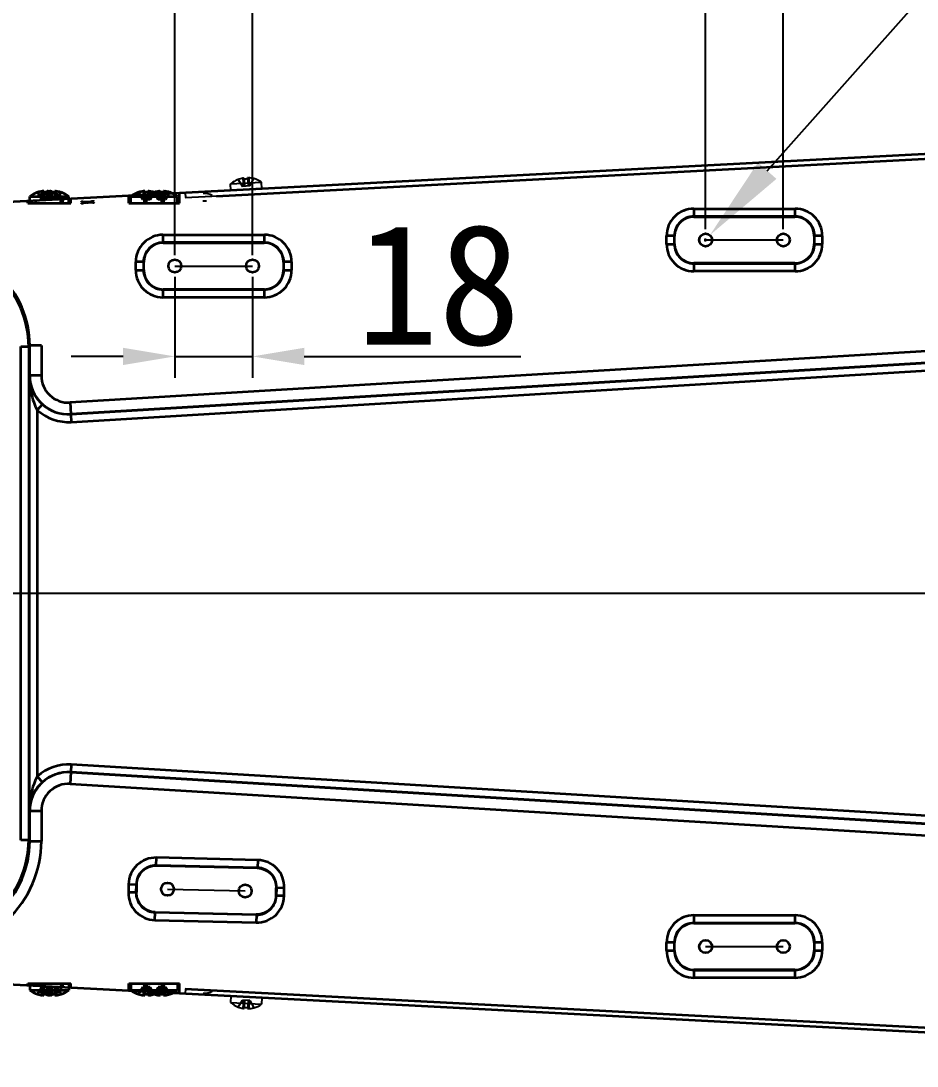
# Model space of a CAD drawing. Header units: millimetres. Extents: x 4086 to 8300, y 123 to 1549.
# Drawn here: x 6742.7 to 6794.6, y 1325 to 1385.6 of the extents above; entities that cross this region are included whole.
import ezdxf

# ---------------------------------------------------------------- set-up
doc = ezdxf.new("R2010")
doc.units = ezdxf.units.MM
doc.linetypes.add('PHANTOM', pattern=[0.8, 0.45, -0.05, 0.1, -0.05, 0.1, -0.05])
doc.layers.add('中心线', color=7, linetype='Continuous')
doc.layers.add('标注', color=7, linetype='Continuous', lineweight=25)
doc.layers.add('粗线', color=7, linetype='PHANTOM', lineweight=35)
doc.styles.get("Standard").update_dxf_attribs({"font": 'simsun.ttc'})
doc.dimstyles.new('直径标注', dxfattribs={"dimtxt": 5, "dimasz": 5, "dimexe": 1.5, "dimexo": 0, "dimtad": 1, "dimtoh": 1, "dimdec": 0, "dimlfac": 10, "dimdsep": 46, "dimtxsty": 'Standard', "dimblk": '_FILLED', "dimcen": 0.09, "dimadec": 0, "dimazin": 0, "dimtol": 1, "dimtp": 0.001, "dimtm": 0.001, "dimtfac": 1, "dimtdec": 0, "dimtofl": 0, "dimtmove": 0, "dimatfit": 3, "dimldrblk": '_FILLED', "dimfxl": 1, "dimtolj": 1, "dimarcsym": 0})
doc.dimstyles.new('直线标注', dxfattribs={"dimtxt": 7, "dimasz": 3, "dimexe": 1.25, "dimexo": 0.625, "dimtad": 1, "dimlfac": 4, "dimdsep": 46, "dimtxsty": 'Standard', "dimcen": 2.5, "dimadec": 0, "dimazin": 0, "dimtm": 1e-09, "dimtfac": 1, "dimtmove": 0, "dimatfit": 3, "dimfxl": 1, "dimarcsym": 0})

# ---------------------------------------------------------------- blocks, each defined once
blk = doc.blocks.new('_FILLED')
at = {"color": 0, "linetype": 'ByBlock'}
blk.add_solid([(0, 0), (-1, 0.143), (-1, -0.143)], dxfattribs=at)
blk = doc.blocks.new('*D2187')
at = {"layer": 'Defpoints', "color": 0}
for p in [(6782.604, 1373.188), (6782.11, 1372.633)]:
    blk.add_point(p, dxfattribs=at)
at = {"layer": '标注', "color": 0, "lineweight": -2}
for p in [(6785.926, 1376.924), (6867.445, 1406.698)]:
    blk.add_line(p, (6812.405, 1406.698), dxfattribs=at)
at = {"layer": '标注', "color": 0}
for p, q in [((6782.267, 1372.91), (6782.447, 1372.91)), ((6782.357, 1372.82), (6782.357, 1373))]:
    blk.add_line(p, q, dxfattribs=at)
at = {"layer": '标注', "color": 0, "linetype": 'ByBlock', "lineweight": -2, "xscale": 5, "yscale": 5, "zscale": 5, "rotation": 228.3520795856218}
blk.add_blockref('_FILLED', (6782.604, 1373.188), dxfattribs=at)
at = {"layer": '标注', "color": 0, "insert": (6840.237, 1411.615), "char_height": 5, "attachment_point": 5}
blk.add_mtext('\\A1;{\\H1.4x;8-M4 \\fSource Han Sans CN Normal|b0|i0|c134|p34;\\H0.714286x;\\C0;depth \\fSimSun|b0|i0|c134|p2;\\H1.4x;\\C256;10}', dxfattribs=at)
blk = doc.blocks.new('*D2188')
at = {"layer": 'Defpoints', "color": 0}
for p in [(6786.857, 1402.554), (6782.357, 1372.91), (6786.857, 1372.91)]:
    blk.add_point(p, dxfattribs=at)
at = {"layer": '标注', "color": 0, "lineweight": -2}
for p, q in [((6782.357, 1373.535), (6782.357, 1403.804)), ((6786.857, 1373.535), (6786.857, 1403.804)), ((6779.357, 1402.554), (6765.795, 1402.554)), ((6782.357, 1402.554), (6786.857, 1402.554)), ((6789.857, 1402.554), (6792.857, 1402.554))]:
    blk.add_line(p, q, dxfattribs=at)
at = {"layer": '标注', "color": 0}
for points in [[(6779.357, 1402.054), (6779.357, 1403.054), (6782.357, 1402.554)], [(6789.857, 1403.054), (6789.857, 1402.054), (6786.857, 1402.554)]]:
    blk.add_solid(points, dxfattribs=at)
at = {"layer": '标注', "color": 0, "insert": (6770.917, 1406.679), "char_height": 7, "attachment_point": 5}
blk.add_mtext('20', dxfattribs=at)
blk = doc.blocks.new('*D2189')
at = {"layer": 'Defpoints', "color": 0}
for p in [(6756.105, 1388.27), (6751.605, 1371.398), (6756.105, 1371.398)]:
    blk.add_point(p, dxfattribs=at)
at = {"layer": '标注', "color": 0, "lineweight": -2}
for p, q in [((6751.605, 1372.023), (6751.605, 1389.52)), ((6756.105, 1372.023), (6756.105, 1389.52)), ((6748.605, 1388.27), (6735.043, 1388.27)), ((6751.605, 1388.27), (6756.105, 1388.27)), ((6759.105, 1388.27), (6762.105, 1388.27))]:
    blk.add_line(p, q, dxfattribs=at)
at = {"layer": '标注', "color": 0}
for points in [[(6748.605, 1387.77), (6748.605, 1388.77), (6751.605, 1388.27)], [(6759.105, 1388.77), (6759.105, 1387.77), (6756.105, 1388.27)]]:
    blk.add_solid(points, dxfattribs=at)
at = {"layer": '标注', "color": 0, "insert": (6740.165, 1392.395), "char_height": 7, "attachment_point": 5}
blk.add_mtext('20', dxfattribs=at)
blk = doc.blocks.new('*D2213')
at = {"color": 0, "lineweight": -2}
for p, q in [((6751.605, 1370.773), (6751.605, 1364.911)), ((6756.105, 1370.773), (6756.105, 1364.911)), ((6748.605, 1366.161), (6745.605, 1366.161)), ((6751.605, 1366.161), (6756.105, 1366.161)), ((6759.105, 1366.161), (6771.645, 1366.161))]:
    blk.add_line(p, q, dxfattribs=at)
at = {"color": 0}
for points in [[(6748.605, 1365.661), (6748.605, 1366.661), (6751.605, 1366.161)], [(6759.105, 1366.661), (6759.105, 1365.661), (6756.105, 1366.161)]]:
    blk.add_solid(points, dxfattribs=at)
at = {"layer": 'Defpoints', "color": 0}
for p in [(6751.605, 1371.398), (6756.105, 1371.398), (6756.105, 1366.161)]:
    blk.add_point(p, dxfattribs=at)
at = {"color": 0, "insert": (6766.875, 1370.286), "char_height": 7, "attachment_point": 5}
blk.add_mtext('18', dxfattribs=at)

msp = doc.modelspace()

# ---------------------------------------------------------------- linework, layer by layer
at = {"layer": '中心线', "linetype": 'Continuous'}
for p, q in [((6755.27064, 1376.41942), (6755.53238, 1376.01637)), ((6755.58909, 1376.49827), (6755.55405, 1376.49352)), ((6755.55405, 1376.49352), (6755.57893, 1376.01881)), ((6755.62146, 1376.49706), (6755.61265, 1376.4994)), ((6755.62146, 1376.49706), (6755.64634, 1376.02234)), ((6755.75641, 1376.44455), (6755.72342, 1376.44315)), ((6755.81919, 1376.50742), (6755.84407, 1376.03271)), ((6755.88659, 1376.51095), (6755.91147, 1376.03624)), ((6755.95802, 1376.03868), (6756.1762, 1376.46688)), ((6752.21022, 1375.36259), (6759.18648, 1375.72797)), ((6754.83709, 1376.15871), (6756.63462, 1376.25291)), ((6754.85739, 1375.77146), (6754.83709, 1376.15871)), ((6755.95802, 1376.03868), (6755.53238, 1376.01637)), ((6756.65492, 1375.86566), (6756.63462, 1376.25291)), ((6752.2069, 1375.63255), (6752.22102, 1375.36315)), ((6752.22102, 1329.50745), (6752.2069, 1329.23805)), ((6759.18648, 1329.14264), (6752.21022, 1329.50802)), ((6754.85739, 1329.09915), (6754.83709, 1328.7119)), ((6754.83709, 1328.7119), (6756.63462, 1328.61769)), ((6755.27064, 1328.45119), (6755.53238, 1328.85423)), ((6755.95802, 1328.83193), (6755.53238, 1328.85423)), ((6755.57893, 1328.8518), (6755.55405, 1328.37708)), ((6755.64634, 1328.84826), (6755.62146, 1328.37355)), ((6755.84407, 1328.8379), (6755.81919, 1328.36319)), ((6755.91147, 1328.83437), (6755.88659, 1328.35965)), ((6755.95802, 1328.83193), (6756.1762, 1328.40373)), ((6756.65492, 1329.00494), (6756.63462, 1328.61769)), ((6755.69046, 1328.42952), (6755.72342, 1328.42746)), ((6755.81919, 1328.36319), (6755.8277, 1328.35993)), ((6755.85125, 1328.3586), (6755.88659, 1328.35965))]:
    msp.add_line(p, q, dxfattribs=at)
at = {"layer": '中心线'}
for p, q in [((6782.3569, 1372.9103), (6786.8569, 1372.9103)), ((6751.60479, 1371.39759), (6756.10479, 1371.39759)), ((6701.27173, 1352.4353), (7060.23804, 1352.4353)), ((6751.17981, 1335.28476), (6755.67856, 1335.17886)), ((6782.3569, 1331.9603), (6786.8569, 1331.9603))]:
    msp.add_line(p, q, dxfattribs=at)
at = {"layer": '中心线', "linetype": 'Continuous'}
for points in [[(6755.58808, 1376.49817), (6755.61232, 1376.49941), (6755.62146, 1376.49706)], [(6755.72342, 1376.44315), (6755.69046, 1376.44109), (6755.65755, 1376.43837), (6755.62471, 1376.435)], [(6755.82244, 1376.44536), (6755.78944, 1376.44529), (6755.75643, 1376.44455)], [(6755.85376, 1376.51202), (6755.82924, 1376.51087), (6755.81919, 1376.50742)], [(6755.81919, 1376.50742), (6755.82752, 1376.51064), (6755.85084, 1376.512), (6755.88659, 1376.51095)], [(6753.3319, 1375.1637), (6753.29888, 1375.16351), (6753.26587, 1375.16294), (6753.2329, 1375.16199)], [(6753.4309, 1375.16199), (6753.39793, 1375.16294), (6753.36493, 1375.16351), (6753.3319, 1375.1637)], [(6755.62146, 1328.37355), (6755.61284, 1328.37122), (6755.5895, 1328.3723), (6755.55405, 1328.37708)], [(6755.5866, 1328.37259), (6755.6111, 1328.37117), (6755.62146, 1328.37355)], [(6755.62471, 1328.4356), (6755.65754, 1328.43223), (6755.69045, 1328.42952)], [(6755.72342, 1328.42746), (6755.75641, 1328.42606), (6755.78943, 1328.42532), (6755.82244, 1328.42524)], [(6755.85226, 1328.35859), (6755.82803, 1328.35989), (6755.81919, 1328.36319)]]:
    msp.add_lwpolyline(points, dxfattribs=at)
for centre, radius, start, end in [((6755.79627, 1375.05443), 1.4627, 111.0608071, 130.9778218), ((6755.79619, 1375.05461), 1.45915, 99.5521722, 111.0323524), ((6755.79619, 1375.05461), 1.45915, 74.9676476, 86.4478278), ((6755.79612, 1375.05443), 1.46269, 55.0221334, 74.9391869), ((6753.3319, 1374.7103), 0.9, 60.3781177, 95.1284768), ((6753.3319, 1330.1603), 0.9, 264.8715232, 299.6218823), ((6755.79627, 1329.81617), 1.46269, 229.0221334, 248.9391869), ((6755.79619, 1329.816), 1.45915, 248.9676476, 260.4478278), ((6755.79612, 1329.81618), 1.4627, 285.0608071, 304.9778218), ((6755.79619, 1329.816), 1.45915, 273.5521722, 285.0323524)]:
    msp.add_arc(centre, radius, start, end, dxfattribs=at)
at = {"layer": '粗线', "linetype": 'Continuous'}
for p, q in [((6832.49953, 1379.84051), (6729.22453, 1374.4281)), ((6754.01853, 1375.45713), (6832.51361, 1379.57088)), ((6743.97564, 1375.73532), (6743.9404, 1375.73242)), ((6743.9404, 1375.73242), (6743.9404, 1375.25705)), ((6744.0079, 1375.73242), (6743.99924, 1375.73522)), ((6744.0079, 1375.73242), (6744.0079, 1375.25705)), ((6744.2059, 1375.73242), (6744.2059, 1375.25705)), ((6744.2734, 1375.73242), (6744.2734, 1375.25705)), ((6744.42564, 1375.73532), (6744.3904, 1375.73242)), ((6744.3904, 1375.73242), (6744.3904, 1375.25705)), ((6744.4579, 1375.73242), (6744.44924, 1375.73522)), ((6744.4579, 1375.73242), (6744.4579, 1375.25705)), ((6744.6559, 1375.73242), (6744.6559, 1375.25705)), ((6744.7234, 1375.73242), (6744.7234, 1375.25705)), ((6749.82564, 1375.73532), (6749.7904, 1375.73242)), ((6749.7904, 1375.73242), (6749.7904, 1375.25705)), ((6749.8579, 1375.73242), (6749.84924, 1375.73522)), ((6749.8579, 1375.73242), (6749.8579, 1375.25705)), ((6750.0559, 1375.73242), (6750.0559, 1375.25705)), ((6750.1234, 1375.73242), (6750.1234, 1375.25705)), ((6750.72564, 1375.73532), (6750.6904, 1375.73242)), ((6750.6904, 1375.73242), (6750.6904, 1375.25705)), ((6750.7579, 1375.73242), (6750.74924, 1375.73522)), ((6750.7579, 1375.73242), (6750.7579, 1375.25705)), ((6750.9559, 1375.73242), (6750.9559, 1375.25705)), ((6751.0234, 1375.73242), (6751.0234, 1375.25705)), ((6743.0944, 1375.0478), (6743.0944, 1375.15499)), ((6743.2069, 1375.0478), (6743.2069, 1375.43558)), ((6743.2069, 1375.43558), (6745.4569, 1375.43558)), ((6743.5444, 1375.0478), (6743.5444, 1375.17855)), ((6743.65351, 1375.67325), (6743.8938, 1375.25705)), ((6744.32001, 1375.25705), (6743.8938, 1375.25705)), ((6744.07387, 1375.67292), (6744.04086, 1375.67193)), ((6744.10351, 1375.67325), (6744.3438, 1375.25705)), ((6744.32001, 1375.25705), (6744.5603, 1375.67325)), ((6744.77001, 1375.25705), (6744.3438, 1375.25705)), ((6744.52387, 1375.67292), (6744.49086, 1375.67193)), ((6744.77001, 1375.25705), (6745.0103, 1375.67325)), ((6745.0069, 1375.0478), (6745.0069, 1375.43558)), ((6745.1194, 1375.0478), (6745.1194, 1375.2611)), ((6745.4569, 1375.0478), (6745.4569, 1375.43558)), ((6745.5694, 1375.0478), (6745.5694, 1375.28471)), ((6748.9444, 1375.0478), (6748.9444, 1375.46156)), ((6749.0569, 1375.0478), (6749.0569, 1375.43558)), ((6749.0569, 1375.43558), (6751.7569, 1375.43558)), ((6749.50351, 1375.67325), (6749.7438, 1375.25705)), ((6750.17001, 1375.25705), (6749.7438, 1375.25705)), ((6749.8444, 1375.0478), (6749.8444, 1375.50874)), ((6749.9569, 1375.0478), (6749.9569, 1375.43558)), ((6750.17001, 1375.25705), (6750.4103, 1375.67325)), ((6750.40351, 1375.67325), (6750.6438, 1375.25705)), ((6751.07001, 1375.25705), (6750.6438, 1375.25705)), ((6750.8569, 1375.0478), (6750.8569, 1375.43558)), ((6750.9694, 1375.0478), (6750.9694, 1375.56771)), ((6751.07001, 1375.25705), (6751.3103, 1375.67325)), ((6751.7569, 1375.0478), (6751.7569, 1375.43558)), ((6751.8694, 1375.0478), (6751.8694, 1375.61486)), ((6743.0944, 1375.0478), (6745.5694, 1375.0478)), ((6748.9444, 1375.0478), (6751.8694, 1375.0478)), ((6781.66981, 1374.72215), (6781.66981, 1374.27222)), ((6781.66981, 1374.72215), (6787.54399, 1374.72215)), ((6787.54399, 1374.27222), (6787.54399, 1374.72215)), ((6781.66981, 1374.27222), (6781.68173, 1374.2603)), ((6787.54399, 1374.27222), (6781.66981, 1374.27222)), ((6781.68173, 1374.2603), (6787.53208, 1374.2603)), ((6787.54399, 1374.27222), (6787.53208, 1374.2603)), ((6750.9177, 1373.20944), (6750.9177, 1372.75951)), ((6750.9177, 1373.20944), (6756.79188, 1373.20944)), ((6750.9177, 1372.75951), (6750.92961, 1372.74759)), ((6756.79188, 1372.75951), (6750.9177, 1372.75951)), ((6750.92961, 1372.74759), (6756.77996, 1372.74759)), ((6756.79188, 1372.75951), (6756.77996, 1372.74759)), ((6756.79188, 1372.75951), (6756.79188, 1373.20944)), ((6780.09505, 1372.67321), (6780.09505, 1373.14739)), ((6780.54498, 1373.14739), (6780.09505, 1373.14739)), ((6780.09505, 1372.67321), (6780.54498, 1372.67321)), ((6780.54498, 1373.14739), (6780.54498, 1372.67321)), ((6780.54498, 1373.14739), (6780.5569, 1373.13547)), ((6780.54498, 1372.67321), (6780.5569, 1372.68513)), ((6780.5569, 1372.68513), (6780.5569, 1373.13547)), ((6788.66882, 1373.14739), (6788.6569, 1373.13547)), ((6788.6569, 1373.13547), (6788.6569, 1372.68513)), ((6788.66882, 1372.67321), (6788.6569, 1372.68513)), ((6788.66882, 1372.67321), (6788.66882, 1373.14739)), ((6789.11875, 1373.14739), (6788.66882, 1373.14739)), ((6788.66882, 1372.67321), (6789.11875, 1372.67321)), ((6789.11875, 1373.14739), (6789.11875, 1372.67321)), ((6749.34294, 1371.1605), (6749.34294, 1371.63468)), ((6749.79287, 1371.63468), (6749.34294, 1371.63468)), ((6749.79287, 1371.63468), (6749.79287, 1371.1605)), ((6749.79287, 1371.63468), (6749.80479, 1371.62276)), ((6749.80479, 1371.17242), (6749.80479, 1371.62276)), ((6757.91671, 1371.63468), (6757.90479, 1371.62276)), ((6757.90479, 1371.62276), (6757.90479, 1371.17242)), ((6757.91671, 1371.1605), (6757.91671, 1371.63468)), ((6758.36664, 1371.63468), (6757.91671, 1371.63468)), ((6758.36664, 1371.63468), (6758.36664, 1371.1605)), ((6781.66981, 1371.54838), (6781.68173, 1371.5603)), ((6781.66981, 1371.54838), (6781.66981, 1371.09845)), ((6781.66981, 1371.54838), (6787.54399, 1371.54838)), ((6787.53208, 1371.5603), (6781.68173, 1371.5603)), ((6787.54399, 1371.54838), (6787.53208, 1371.5603)), ((6787.54399, 1371.09845), (6787.54399, 1371.54838)), ((6749.34294, 1371.1605), (6749.79287, 1371.1605)), ((6749.79287, 1371.1605), (6749.80479, 1371.17242)), ((6757.91671, 1371.1605), (6757.90479, 1371.17242)), ((6757.91671, 1371.1605), (6758.36664, 1371.1605)), ((6787.54399, 1371.09845), (6781.66981, 1371.09845)), ((6750.9177, 1370.03567), (6750.92961, 1370.04759)), ((6750.9177, 1370.03567), (6750.9177, 1369.58574)), ((6750.9177, 1370.03567), (6756.79188, 1370.03567)), ((6756.77996, 1370.04759), (6750.92961, 1370.04759)), ((6756.79188, 1370.03567), (6756.77996, 1370.04759)), ((6756.79188, 1369.58574), (6756.79188, 1370.03567)), ((6756.79188, 1369.58574), (6750.9177, 1369.58574)), ((6830.18313, 1368.58039), (6745.5394, 1363.48232)), ((6830.15422, 1367.90188), (6745.57946, 1362.80797)), ((6745.57997, 1362.80877), (6830.15425, 1367.90266)), ((6745.6065, 1362.35893), (6830.13566, 1367.45011)), ((6742.68614, 1338.13292), (6742.68614, 1366.73769)), ((6742.68614, 1366.73767), (6743.13607, 1366.73767)), ((6743.13607, 1366.73767), (6743.19533, 1366.80011)), ((6743.13607, 1366.73766), (6743.13607, 1338.13294)), ((6743.19533, 1365.0543), (6743.19533, 1366.80011)), ((6743.87022, 1366.80011), (6743.19533, 1366.80011)), ((6743.87022, 1366.80011), (6743.87022, 1365.05424)), ((6743.19533, 1365.0543), (6743.17955, 1365.02964)), ((6743.17955, 1339.84097), (6743.17955, 1365.02964)), ((6743.87022, 1365.05431), (6743.19533, 1365.05431)), ((6743.93189, 1363.38807), (6743.62948, 1363.05515)), ((6743.62948, 1363.05514), (6743.62948, 1341.81546)), ((6745.53941, 1363.48233), (6745.57993, 1362.80881)), ((6745.57945, 1362.80797), (6745.57996, 1362.80877)), ((6745.57946, 1362.80797), (6745.6065, 1362.35893)), ((6745.6065, 1342.51167), (6745.57946, 1342.06264)), ((6830.13566, 1337.4205), (6745.6065, 1342.51167)), ((6743.62948, 1341.81546), (6743.93189, 1341.48253)), ((6745.57997, 1342.06185), (6745.53941, 1341.3883)), ((6745.57946, 1342.06264), (6830.15422, 1336.96872)), ((6830.15425, 1336.96795), (6745.57997, 1342.06184)), ((6745.5394, 1341.38829), (6830.18313, 1336.29022)), ((6743.17955, 1339.84096), (6743.19533, 1339.8163)), ((6743.19533, 1339.81631), (6743.87022, 1339.81631)), ((6743.19533, 1338.07049), (6743.19533, 1339.81627)), ((6743.87022, 1339.81638), (6743.87022, 1338.07049)), ((6743.13607, 1338.13293), (6742.68614, 1338.13293)), ((6743.19533, 1338.0705), (6743.13607, 1338.13294)), ((6743.19533, 1338.07049), (6743.87022, 1338.07049)), ((6750.52496, 1336.66247), (6750.53555, 1337.11228)), ((6756.4081, 1336.97404), (6750.53555, 1337.11228)), ((6756.4081, 1336.97404), (6756.39751, 1336.52423)), ((6750.52496, 1336.66247), (6750.53659, 1336.65027)), ((6750.52496, 1336.66247), (6756.39751, 1336.52423)), ((6756.38532, 1336.5126), (6750.53659, 1336.65027)), ((6756.39751, 1336.52423), (6756.38532, 1336.5126)), ((6748.92416, 1335.57501), (6748.913, 1335.10096)), ((6748.92416, 1335.57501), (6749.37397, 1335.56442)), ((6749.36281, 1335.09037), (6749.37397, 1335.56442)), ((6749.37397, 1335.56442), (6749.38561, 1335.55223)), ((6749.38561, 1335.55223), (6749.37501, 1335.10201)), ((6757.47276, 1334.91139), (6757.48336, 1335.36161)), ((6757.49556, 1335.37325), (6757.48336, 1335.36161)), ((6757.49556, 1335.37325), (6757.4844, 1334.8992)), ((6757.49556, 1335.37325), (6757.94537, 1335.36266)), ((6757.93421, 1334.88861), (6757.94537, 1335.36266)), ((6749.36281, 1335.09037), (6748.913, 1335.10096)), ((6749.36281, 1335.09037), (6749.37501, 1335.10201)), ((6757.4844, 1334.8992), (6757.47276, 1334.91139)), ((6757.93421, 1334.88861), (6757.4844, 1334.8992)), ((6750.45027, 1333.48958), (6750.46086, 1333.93939)), ((6750.46086, 1333.93939), (6750.47305, 1333.95102)), ((6756.33341, 1333.80115), (6750.46086, 1333.93939)), ((6750.47305, 1333.95102), (6756.32178, 1333.81335)), ((6750.45027, 1333.48958), (6756.32282, 1333.35134)), ((6756.33341, 1333.80115), (6756.32178, 1333.81335)), ((6756.33341, 1333.80115), (6756.32282, 1333.35134)), ((6781.66981, 1333.77215), (6781.66981, 1333.32222)), ((6781.66981, 1333.77215), (6787.54399, 1333.77215)), ((6781.66981, 1333.32222), (6781.68173, 1333.3103)), ((6787.54399, 1333.32222), (6781.66981, 1333.32222)), ((6781.68173, 1333.3103), (6787.53208, 1333.3103)), ((6787.54399, 1333.32222), (6787.53208, 1333.3103)), ((6787.54399, 1333.32222), (6787.54399, 1333.77215)), ((6780.09505, 1331.72321), (6780.09505, 1332.19739)), ((6780.54498, 1332.19739), (6780.09505, 1332.19739)), ((6780.54498, 1332.19739), (6780.54498, 1331.72321)), ((6780.54498, 1332.19739), (6780.5569, 1332.18547)), ((6780.5569, 1331.73513), (6780.5569, 1332.18547)), ((6788.66882, 1332.19739), (6788.6569, 1332.18547)), ((6788.6569, 1332.18547), (6788.6569, 1331.73513)), ((6788.66882, 1331.72321), (6788.66882, 1332.19739)), ((6789.11875, 1332.19739), (6788.66882, 1332.19739)), ((6789.11875, 1332.19739), (6789.11875, 1331.72321)), ((6780.09505, 1331.72321), (6780.54498, 1331.72321)), ((6780.54498, 1331.72321), (6780.5569, 1331.73513)), ((6788.66882, 1331.72321), (6788.6569, 1331.73513)), ((6788.66882, 1331.72321), (6789.11875, 1331.72321)), ((6729.22453, 1330.44251), (6832.49953, 1325.0301)), ((6781.66981, 1330.59838), (6781.68173, 1330.6103)), ((6781.66981, 1330.59838), (6781.66981, 1330.14845)), ((6781.66981, 1330.59838), (6787.54399, 1330.59838)), ((6787.53208, 1330.6103), (6781.68173, 1330.6103)), ((6787.54399, 1330.59838), (6787.53208, 1330.6103)), ((6787.54399, 1330.14845), (6787.54399, 1330.59838)), ((6743.0944, 1329.71562), (6743.0944, 1329.8228)), ((6743.0944, 1329.8228), (6745.5694, 1329.8228)), ((6743.2069, 1329.8228), (6743.2069, 1329.43502)), ((6743.5444, 1329.69204), (6743.5444, 1329.8228)), ((6745.0069, 1329.8228), (6745.0069, 1329.43502)), ((6745.1194, 1329.60951), (6745.1194, 1329.8228)), ((6745.4569, 1329.8228), (6745.4569, 1329.43502)), ((6745.5694, 1329.58591), (6745.5694, 1329.8228)), ((6748.9444, 1329.40904), (6748.9444, 1329.8228)), ((6748.9444, 1329.8228), (6751.8694, 1329.8228)), ((6749.0569, 1329.8228), (6749.0569, 1329.43502)), ((6749.8444, 1329.36187), (6749.8444, 1329.8228)), ((6749.9569, 1329.8228), (6749.9569, 1329.43502)), ((6750.8569, 1329.8228), (6750.8569, 1329.43502)), ((6750.9694, 1329.30291), (6750.9694, 1329.8228)), ((6751.7569, 1329.8228), (6751.7569, 1329.43502)), ((6751.8694, 1329.25575), (6751.8694, 1329.8228)), ((6787.54399, 1330.14845), (6781.66981, 1330.14845)), ((6743.2069, 1329.43502), (6745.4569, 1329.43502)), ((6743.65351, 1329.19736), (6743.8938, 1329.61355)), ((6744.32001, 1329.61355), (6743.8938, 1329.61355)), ((6743.9404, 1329.61355), (6743.9404, 1329.13819)), ((6744.0079, 1329.61355), (6744.0079, 1329.13819)), ((6744.10351, 1329.19736), (6744.3438, 1329.61355)), ((6744.13994, 1329.19769), (6744.17295, 1329.19868)), ((6744.2059, 1329.61355), (6744.2059, 1329.13819)), ((6744.2059, 1329.13819), (6744.21457, 1329.13538)), ((6744.23817, 1329.13528), (6744.2734, 1329.13819)), ((6744.2734, 1329.61355), (6744.2734, 1329.13819)), ((6744.32001, 1329.61355), (6744.5603, 1329.19736)), ((6744.77001, 1329.61355), (6744.3438, 1329.61355)), ((6744.3904, 1329.61355), (6744.3904, 1329.13819)), ((6744.4579, 1329.61355), (6744.4579, 1329.13819)), ((6744.58994, 1329.19769), (6744.62295, 1329.19868)), ((6744.6559, 1329.61355), (6744.6559, 1329.13819)), ((6744.6559, 1329.13819), (6744.66457, 1329.13538)), ((6744.68817, 1329.13528), (6744.7234, 1329.13819)), ((6744.7234, 1329.61355), (6744.7234, 1329.13819)), ((6744.77001, 1329.61355), (6745.0103, 1329.19736)), ((6749.0569, 1329.43502), (6751.7569, 1329.43502)), ((6749.50351, 1329.19736), (6749.7438, 1329.61355)), ((6750.17001, 1329.61355), (6749.7438, 1329.61355)), ((6749.7904, 1329.61355), (6749.7904, 1329.13819)), ((6749.8579, 1329.61355), (6749.8579, 1329.13819)), ((6749.92388, 1329.19769), (6749.9569, 1329.19736)), ((6749.98994, 1329.19769), (6750.02295, 1329.19868)), ((6750.0559, 1329.61355), (6750.0559, 1329.13819)), ((6750.0559, 1329.13819), (6750.06457, 1329.13538)), ((6750.08817, 1329.13528), (6750.1234, 1329.13819)), ((6750.1234, 1329.61355), (6750.1234, 1329.13819)), ((6750.17001, 1329.61355), (6750.4103, 1329.19736)), ((6750.40351, 1329.19736), (6750.6438, 1329.61355)), ((6751.07001, 1329.61355), (6750.6438, 1329.61355)), ((6750.6904, 1329.61355), (6750.6904, 1329.13819)), ((6750.7579, 1329.61355), (6750.7579, 1329.13819)), ((6750.82388, 1329.19769), (6750.8569, 1329.19736)), ((6750.88994, 1329.19769), (6750.92295, 1329.19868)), ((6750.9559, 1329.61355), (6750.9559, 1329.13819)), ((6750.9559, 1329.13819), (6750.96457, 1329.13538)), ((6750.98817, 1329.13528), (6751.0234, 1329.13819)), ((6751.0234, 1329.61355), (6751.0234, 1329.13819)), ((6751.07001, 1329.61355), (6751.3103, 1329.19736)), ((6752.21058, 1329.508), (6832.51361, 1325.29973))]:
    msp.add_line(p, q, dxfattribs=at)
for points in [[(6743.97463, 1375.73528), (6743.9989, 1375.73525), (6744.0079, 1375.73242)], [(6744.2059, 1375.73242), (6744.21439, 1375.7352), (6744.23776, 1375.73534), (6744.2734, 1375.73242)], [(6744.24067, 1375.7352), (6744.21612, 1375.73534), (6744.2059, 1375.73242)], [(6744.42463, 1375.73528), (6744.4489, 1375.73525), (6744.4579, 1375.73242)], [(6744.6559, 1375.73242), (6744.66439, 1375.7352), (6744.68776, 1375.73534), (6744.7234, 1375.73242)], [(6744.69067, 1375.7352), (6744.66612, 1375.73534), (6744.6559, 1375.73242)], [(6749.82463, 1375.73528), (6749.8489, 1375.73525), (6749.8579, 1375.73242)], [(6750.0559, 1375.73242), (6750.06439, 1375.7352), (6750.08776, 1375.73534), (6750.1234, 1375.73242)], [(6750.09067, 1375.7352), (6750.06612, 1375.73534), (6750.0559, 1375.73242)], [(6750.72463, 1375.73528), (6750.7489, 1375.73525), (6750.7579, 1375.73242)], [(6750.9559, 1375.73242), (6750.96439, 1375.7352), (6750.98776, 1375.73534), (6751.0234, 1375.73242)], [(6750.99067, 1375.7352), (6750.96612, 1375.73534), (6750.9559, 1375.73242)], [(6744.1069, 1375.67325), (6744.07388, 1375.67292), (6744.04087, 1375.67193), (6744.0079, 1375.67028)], [(6744.17293, 1375.67193), (6744.13993, 1375.67292), (6744.1069, 1375.67325)], [(6744.2059, 1375.67028), (6744.17295, 1375.67193), (6744.13994, 1375.67292)], [(6744.5569, 1375.67325), (6744.52388, 1375.67292), (6744.49087, 1375.67193), (6744.4579, 1375.67028)], [(6744.62293, 1375.67193), (6744.58993, 1375.67292), (6744.5569, 1375.67325)], [(6744.6559, 1375.67028), (6744.62295, 1375.67193), (6744.58994, 1375.67292)], [(6749.9569, 1375.67325), (6749.92388, 1375.67292), (6749.89087, 1375.67193), (6749.8579, 1375.67028)], [(6750.02293, 1375.67193), (6749.98993, 1375.67292), (6749.9569, 1375.67325)], [(6750.0559, 1375.67028), (6750.02295, 1375.67193), (6749.98994, 1375.67292)], [(6750.8569, 1375.67325), (6750.82388, 1375.67292), (6750.79087, 1375.67193), (6750.7579, 1375.67028)], [(6750.92293, 1375.67193), (6750.88993, 1375.67292), (6750.8569, 1375.67325)], [(6750.9559, 1375.67028), (6750.92295, 1375.67193), (6750.88994, 1375.67292)], [(6743.91562, 1363.4033), (6743.67417, 1363.66287), (6743.47504, 1363.95567), (6743.32171, 1364.28077), (6743.21918, 1364.64266), (6743.17949, 1365.04861)], [(6745.57918, 1342.06188), (6745.57997, 1342.06209), (6745.57943, 1342.06237), (6745.58021, 1342.06259)], [(6743.17949, 1339.82194), (6743.21944, 1340.2293), (6743.32263, 1340.59227), (6743.47676, 1340.91792), (6743.67638, 1341.21049), (6743.91733, 1341.46889)], [(6744.0079, 1329.13819), (6743.99942, 1329.13541), (6743.97605, 1329.13527), (6743.9404, 1329.13819)], [(6743.97314, 1329.1354), (6743.99769, 1329.13527), (6744.0079, 1329.13819)], [(6744.0079, 1329.20033), (6744.04086, 1329.19868), (6744.07387, 1329.19769)], [(6744.04087, 1329.19868), (6744.07388, 1329.19769), (6744.1069, 1329.19736)], [(6744.1069, 1329.19736), (6744.13993, 1329.19769), (6744.17293, 1329.19868), (6744.2059, 1329.20033)], [(6744.23917, 1329.13533), (6744.21491, 1329.13536), (6744.2059, 1329.13819)], [(6744.4579, 1329.13819), (6744.44942, 1329.13541), (6744.42605, 1329.13527), (6744.3904, 1329.13819)], [(6744.42314, 1329.1354), (6744.44769, 1329.13527), (6744.4579, 1329.13819)], [(6744.4579, 1329.20033), (6744.49086, 1329.19868), (6744.52387, 1329.19769)], [(6744.49087, 1329.19868), (6744.52388, 1329.19769), (6744.5569, 1329.19736)], [(6744.5569, 1329.19736), (6744.58993, 1329.19769), (6744.62293, 1329.19868), (6744.6559, 1329.20033)], [(6744.68917, 1329.13533), (6744.66491, 1329.13536), (6744.6559, 1329.13819)], [(6749.8579, 1329.13819), (6749.84942, 1329.13541), (6749.82605, 1329.13527), (6749.7904, 1329.13819)], [(6749.82314, 1329.1354), (6749.84769, 1329.13527), (6749.8579, 1329.13819)], [(6749.8579, 1329.20033), (6749.89086, 1329.19868), (6749.92387, 1329.19769)], [(6749.9569, 1329.19736), (6749.98993, 1329.19769), (6750.02293, 1329.19868), (6750.0559, 1329.20033)], [(6750.08917, 1329.13533), (6750.06491, 1329.13536), (6750.0559, 1329.13819)], [(6750.7579, 1329.13819), (6750.74942, 1329.13541), (6750.72605, 1329.13527), (6750.6904, 1329.13819)], [(6750.72314, 1329.1354), (6750.74769, 1329.13527), (6750.7579, 1329.13819)], [(6750.7579, 1329.20033), (6750.79086, 1329.19868), (6750.82387, 1329.19769)], [(6750.8569, 1329.19736), (6750.88993, 1329.19769), (6750.92293, 1329.19868), (6750.9559, 1329.20033)], [(6750.98917, 1329.13533), (6750.96491, 1329.13536), (6750.9559, 1329.13819)]]:
    msp.add_lwpolyline(points, dxfattribs=at)
for centre in [(6782.3569, 1372.9103), (6786.8569, 1372.9103), (6751.60479, 1371.39759), (6756.10479, 1371.39759), (6751.17981, 1335.28476), (6755.67856, 1335.17886), (6782.3569, 1331.9603), (6786.8569, 1331.9603)]:
    msp.add_circle(centre, 0.37125, dxfattribs=at)
for centre, radius, start, end in [((6744.1069, 1374.2828), 1.45915, 96.5521722, 108.0323524), ((6744.5569, 1374.2828), 1.45915, 96.5521722, 108.0323524), ((6744.1069, 1374.2828), 1.45915, 71.9676476, 83.4478278), ((6744.5569, 1374.2828), 1.45915, 71.9676476, 83.4478278), ((6749.9569, 1374.2828), 1.45915, 96.5521722, 108.0323524), ((6749.9569, 1374.2828), 1.45915, 71.9676476, 83.4478278), ((6750.8569, 1374.2828), 1.45915, 96.5521722, 108.0323524), ((6750.8569, 1374.2828), 1.45915, 71.9676476, 83.4478278), ((6744.10698, 1374.28262), 1.4627, 108.0608071, 127.9778218), ((6744.55698, 1374.28262), 1.4627, 108.0608071, 127.9778218), ((6744.10683, 1374.28262), 1.46269, 52.0221334, 71.9391869), ((6744.55683, 1374.28262), 1.46269, 52.0221334, 71.9391869), ((6749.95698, 1374.28262), 1.4627, 108.0608071, 127.9778218), ((6750.85698, 1374.28262), 1.4627, 108.0608071, 127.9778218), ((6749.95683, 1374.28262), 1.46269, 52.0221334, 71.9391869), ((6750.85683, 1374.28262), 1.46269, 52.0221334, 71.9391869), ((6781.66976, 1373.14745), 1.57471, 89.9980559, 180.0019417), ((6787.54405, 1373.14745), 1.57471, 359.9980585, 90.0019443), ((6781.66964, 1373.14756), 1.12466, 89.9913718, 180.0086282), ((6787.54416, 1373.14756), 1.12466, 359.9913718, 90.0086282), ((6750.91764, 1371.63473), 1.57471, 89.9980559, 180.0019417), ((6750.91753, 1371.63485), 1.12466, 89.9913718, 180.0086282), ((6756.79193, 1371.63473), 1.57471, 359.9980585, 90.0019443), ((6756.79205, 1371.63485), 1.12466, 359.9913718, 90.0086282), ((6781.66976, 1372.67316), 1.57471, 179.998066, 270.0019317), ((6781.66964, 1372.67304), 1.12466, 179.9913718, 270.0086282), ((6787.54405, 1372.67316), 1.57471, 269.9980686, 0.0019342), ((6787.54416, 1372.67304), 1.12466, 269.9913718, 0.0086282), ((6737.51211, 1366.73786), 5.62395, 359.9981193, 93.0018993), ((6737.57186, 1366.80081), 5.62346, 359.9928627, 93.0072009), ((6750.91764, 1371.16045), 1.57471, 179.998066, 270.0019317), ((6750.91753, 1371.16033), 1.12466, 179.9913718, 270.0086282), ((6756.79193, 1371.16045), 1.57471, 269.9980686, 0.0019342), ((6756.79205, 1371.16033), 1.12466, 269.9913718, 0.0086282), ((6745.44503, 1365.05443), 2.24971, 180.0046428, 273.4386483), ((6745.44473, 1365.05396), 1.57448, 179.9734454, 273.4532202), ((6745.44417, 1365.05311), 2.69907, 227.7522091, 273.4481492), ((6745.44388, 1365.0526), 2.24872, 227.7492295, 273.4564307), ((6745.44419, 1339.81741), 2.69914, 86.5523221, 132.2470107), ((6745.44501, 1339.81623), 2.24966, 86.5808741, 179.9938219), ((6745.44389, 1339.81797), 2.24876, 86.5439436, 132.2503924), ((6745.44475, 1339.81664), 1.5745, 86.5592604, 180.0200793), ((6737.51211, 1338.13275), 5.62395, 266.9981051, 0.0019135), ((6737.57145, 1338.07022), 6.29878, 266.9972931, 0.0032333), ((6737.57185, 1338.06979), 5.62346, 266.9928347, 0.0071653), ((6750.49844, 1335.53801), 1.57471, 88.6496108, 178.6534765), ((6756.37109, 1335.39977), 1.57471, 358.6496082, 88.6534739), ((6750.49832, 1335.53813), 1.12466, 88.6429142, 178.6601707), ((6756.37121, 1335.39988), 1.12466, 358.6429142, 88.6601707), ((6750.48728, 1335.06385), 1.57471, 178.6496007, 268.6534865), ((6750.48716, 1335.06374), 1.12466, 178.6429142, 268.6601707), ((6756.35993, 1334.92561), 1.57471, 268.6495982, 358.6534839), ((6756.36005, 1334.92549), 1.12466, 268.6429142, 358.6601707), ((6781.66976, 1332.19745), 1.57471, 89.9980559, 180.0019417), ((6781.66964, 1332.19756), 1.12466, 89.9913718, 180.0086282), ((6787.54405, 1332.19745), 1.57471, 359.9980585, 90.0019443), ((6787.54416, 1332.19756), 1.12466, 359.9913718, 90.0086282), ((6781.66976, 1331.72316), 1.57471, 179.998066, 270.0019317), ((6781.66964, 1331.72304), 1.12466, 179.9913718, 270.0086282), ((6787.54405, 1331.72316), 1.57471, 269.9980686, 0.0019342), ((6787.54416, 1331.72304), 1.12466, 269.9913718, 0.0086282), ((6744.10698, 1330.58798), 1.46269, 232.0221334, 251.9391869), ((6744.1069, 1330.5878), 1.45915, 251.9676476, 263.4478278), ((6744.55698, 1330.58798), 1.46269, 232.0221334, 251.9391869), ((6744.5569, 1330.5878), 1.45915, 251.9676476, 263.4478278), ((6744.1069, 1330.5878), 1.45915, 276.5521722, 288.0323524), ((6744.10683, 1330.58798), 1.4627, 288.0608071, 307.9778218), ((6744.5569, 1330.5878), 1.45915, 276.5521722, 288.0323524), ((6744.55683, 1330.58798), 1.4627, 288.0608071, 307.9778218), ((6749.95698, 1330.58798), 1.46269, 232.0221334, 251.9391869), ((6749.9569, 1330.5878), 1.45915, 251.9676476, 263.4478278), ((6750.85698, 1330.58798), 1.46269, 232.0221334, 251.9391869), ((6749.9569, 1330.5878), 1.45915, 276.5521722, 288.0323524), ((6750.8569, 1330.5878), 1.45915, 251.9676476, 263.4478278), ((6749.95683, 1330.58798), 1.4627, 288.0608071, 307.9778218), ((6750.8569, 1330.5878), 1.45915, 276.5521722, 288.0323524), ((6750.85683, 1330.58798), 1.4627, 288.0608071, 307.9778218)]:
    msp.add_arc(centre, radius, start, end, dxfattribs=at)
for centre, major_axis, start_param, end_param in [((6781.68208, 1373.13513), (-0.79574, 0.79574), -0.78524587, 0.78524587), ((6787.53173, 1373.13513), (0.79574, 0.79574), -0.78524587, 0.78524587), ((6750.92996, 1371.62242), (-0.79574, 0.79574), -0.78524587, 0.78524587), ((6756.77961, 1371.62242), (0.79574, 0.79574), -0.78524587, 0.78524587), ((6781.68208, 1372.68547), (0.79574, 0.79574), -3.92683852, -2.35634678), ((6787.53173, 1372.68547), (-0.79574, 0.79574), -3.92683852, -2.35634678), ((6750.92996, 1371.17276), (0.79574, 0.79574), -3.92683852, -2.35634678), ((6756.77961, 1371.17276), (-0.79574, 0.79574), -3.92683852, -2.35634678), ((6781.68208, 1332.18513), (-0.79574, 0.79574), -0.78524587, 0.78524587), ((6787.53173, 1332.18513), (0.79574, 0.79574), -0.78524587, 0.78524587), ((6781.68208, 1331.73547), (0.79574, 0.79574), -3.92683852, -2.35634678), ((6787.53173, 1331.73547), (-0.79574, 0.79574), -3.92683852, -2.35634678)]:
    msp.add_ellipse(centre, major_axis=major_axis, ratio=0.99969546, start_param=start_param, end_param=end_param, dxfattribs=at)
at = {"layer": '粗线', "linetype": 'Continuous', "extrusion": (0, 0, -1)}
for centre, major_axis, start_param, end_param in [((6750.51046, 1335.52541), (0.77679, -0.81424), -3.92683852, -2.35634678), ((6756.35849, 1335.38775), (-0.81424, -0.77679), -3.92683852, -2.35634678), ((6750.49988, 1335.07587), (-0.81424, -0.77679), -0.78524587, 0.78524587), ((6756.34791, 1334.93821), (0.77679, -0.81424), -0.78524587, 0.78524587)]:
    msp.add_ellipse(centre, major_axis=major_axis, ratio=0.99969546, start_param=start_param, end_param=end_param, dxfattribs=at)
at = {"layer": '粗线', "linetype": 'Continuous'}
for points, knots in [([(6746.92687, 1375.11984), (6746.92364, 1375.18151), (6746.71692, 1375.08998), (6746.55624, 1375.1244), (6746.39909, 1375.07325), (6746.18211, 1375.14348), (6746.18539, 1375.08098)], [0, 0, 0, 0, 0.24936359, 0.49809173, 0.74725754, 1, 1, 1, 1]), ([(6746.18539, 1375.08098), (6746.18862, 1375.01932), (6746.39534, 1375.11085), (6746.55602, 1375.07642), (6746.71317, 1375.12757), (6746.93015, 1375.05734), (6746.92687, 1375.11984)], [0, 0, 0, 0, 0.24936359, 0.49809173, 0.74725754, 1, 1, 1, 1]), ([(6743.17955, 1365.02964), (6743.18092, 1364.91774), (6743.20014, 1364.7039), (6743.27227, 1364.40418), (6743.37422, 1364.13985), (6743.49734, 1363.90816), (6743.63453, 1363.70706), (6743.77917, 1363.53512), (6743.88118, 1363.43412), (6743.93189, 1363.38808)], [0, 0, 0, 0, 0.18083675, 0.34530676, 0.4966728, 0.63744215, 0.76836518, 0.8893134, 1, 1, 1, 1]), ([(6743.17955, 1365.02963), (6743.18132, 1364.68718), (6743.23315, 1364.17135), (6743.41397, 1363.51389), (6743.54884, 1363.20162), (6743.62947, 1363.05514)], [0, 0, 0, 0, 0.50307569, 0.75436756, 1, 1, 1, 1]), ([(6743.62948, 1341.81546), (6743.54887, 1341.66901), (6743.41402, 1341.3568), (6743.23314, 1340.69936), (6743.18136, 1340.18347), (6743.17955, 1339.84096)], [0, 0, 0, 0, 0.24557539, 0.49682762, 1, 1, 1, 1]), ([(6743.17955, 1339.84096), (6743.18093, 1339.95285), (6743.20014, 1340.16668), (6743.27226, 1340.46638), (6743.3742, 1340.73072), (6743.49732, 1340.96242), (6743.63451, 1341.16352), (6743.77916, 1341.33547), (6743.88117, 1341.43647), (6743.93189, 1341.48253)], [0, 0, 0, 0, 0.18082217, 0.34527867, 0.49664886, 0.63742341, 0.76834965, 0.88929752, 1, 1, 1, 1])]:
    msp.add_open_spline(points, degree=3, knots=knots, dxfattribs=at)

# ---------------------------------------------------------------- dimensions: what is measured, and where the dimension line sits
dim = msp.add_linear_dim(base=(6756.10479, 1366.16144), p1=(6751.60479, 1371.39759), p2=(6756.10479, 1371.39759), dimstyle='直线标注')
dim.commit()
dim.dimension.update_dxf_attribs({"geometry": '*D2213', "text_midpoint": (6766.87504, 1370.28644)})
at = {"layer": '标注'}
dim = msp.add_diameter_dim_2p(p1=(6782.11019, 1372.63289), p2=(6782.60362, 1373.18772), text='{\\H1.4x;8-M4 \\fSource Han Sans CN Normal|b0|i0|c134|p34;\\H0.714286x;\\C0;depth \\fSimSun|b0|i0|c134|p2;\\H1.4x;\\C256;10}', dimstyle='直径标注', override={"dimtxsty": 'Standard'}, dxfattribs=at)
dim.commit()
dim.dimension.update_dxf_attribs({"geometry": '*D2187', "text_midpoint": (6840.23746, 1406.69778), "dimtype": 163})
for base, p1, p2, picture, middle in [((6786.8569, 1402.55426), (6782.3569, 1372.9103), (6786.8569, 1372.9103), '*D2188', (6770.91736, 1402.55426)), ((6756.10479, 1388.27022), (6751.60479, 1371.39759), (6756.10479, 1371.39759), '*D2189', (6740.16524, 1388.27022))]:
    dim = msp.add_linear_dim(base=base, p1=p1, p2=p2, text='20', dimstyle='直线标注', override={"dimtxsty": 'Standard'}, dxfattribs=at)
    dim.commit()
    dim.dimension.update_dxf_attribs({"geometry": picture, "text_midpoint": middle, "dimtype": 160})

doc.saveas('drawing.dxf')
